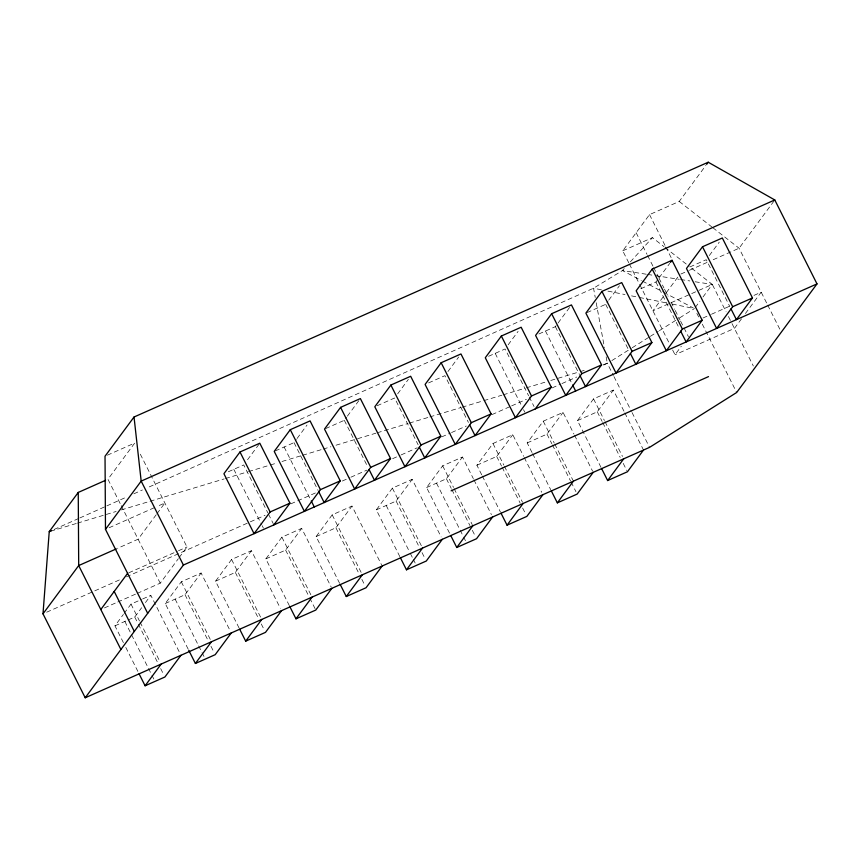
<?xml version="1.0" encoding="UTF-8"?>
<svg xmlns="http://www.w3.org/2000/svg" width="860" height="860" viewBox="0 0 860 860"><rect width="100%" height="100%" fill="white"/><g stroke="black" fill="none" stroke-linecap="round" stroke-linejoin="round"><path stroke-width="0.64" stroke-dasharray="4.3 3.22" d="M156.219 514.721L138.105 539.209L117.497 548.347M157.004 513.656L164.873 503.014L156.391 506.776M123.388 642.613L114.95 625.833L123.367 614.448M124.13 613.416L131.01 604.107L141.502 599.463M247.551 459.756L259.032 444.244M128.151 619.974L134.751 617.039L141.631 607.74M145.458 602.57L150.812 595.324L180.363 654.084M137.181 593.4L160.218 583.177L178.332 558.688M179.117 557.624L186.986 546.981L139.546 452.65M188.157 649.085L165.238 603.516L181.309 581.79L201.111 573.007L230.061 630.563M275.318 450.919L294.023 442.62L296.313 439.514M297.076 438.482L307.02 425.034M165.238 603.516L185.04 594.733L201.111 573.007M239.058 627.961L215.537 581.199L231.598 559.484L251.4 550.69L280.349 608.257M325.671 428.57L344.312 420.303L346.601 417.197M347.375 416.165L358.846 400.652M215.537 581.199L235.339 572.416L251.4 550.69M289.347 605.644L265.826 558.882L281.897 537.167L301.688 528.373L331.24 587.133M397.664 393.848L408.371 379.367M265.826 558.882L285.627 550.099L301.688 528.373M339.635 583.338L316.114 536.565L332.186 514.85L351.987 506.067L381.539 564.816M447.952 371.531L458.67 357.05M316.114 536.565L335.916 527.782L351.987 506.067M399.835 556.624L376.315 509.862L392.375 488.136L412.176 479.353L441.126 536.909M508.152 344.828L518.096 331.379M376.315 509.862L396.116 501.068L412.176 479.353M449.522 533.114L426.603 487.545L442.674 465.819L462.465 457.036L473.322 478.622M538.876 333.97L555.377 326.649L571.448 304.924M426.603 487.545L446.404 478.762L462.465 457.036M628.778 262.816L622.747 250.83L649.526 214.624L679.228 201.444L705.888 165.41M481.718 474.817L476.892 465.228L492.963 443.513L512.764 434.719L523.622 456.305M587.036 312.599L605.676 304.333L607.966 301.226M608.729 300.194L619.447 285.713M476.892 465.228L496.693 456.445L512.764 434.719M532.017 452.51L527.191 442.911L543.251 421.196L563.053 412.402L573.91 433.988M640.829 288.734L655.965 282.015L658.265 278.909M659.029 277.877L669.736 263.397M527.191 442.911L546.992 434.128L563.053 412.402M663.146 296.937L652.901 310.783L669.875 303.247M666.296 292.679L679.679 274.576M601 467.367L577.479 420.594L593.55 398.879L613.352 390.096L624.199 411.671M709.317 255.56L719.261 242.122M577.479 420.594L597.281 411.811L613.352 390.096M695.235 307.504L699.889 301.215M702.996 297.012L712.306 284.423L688.15 265.546M773.989 201.036L739.084 248.228L711.198 260.601M672.628 349.998L675.025 354.75L681.324 346.236M741.503 318.813L734.418 328.391L675.025 354.75M745.448 313.481L761.197 292.196L753.919 295.421M624.231 268.61L622.457 270.545L593.54 288.208L147.307 487.781M630.401 261.838L652.45 237.65L664.006 246.669M603.666 365.059L610.74 361.286M611.868 360.566L631.1 348.461M632.229 347.741L649.203 337.055M650.332 336.346L658.255 331.358M659.383 330.648L678.615 318.533M679.744 317.824L694.461 308.557M54.148 529.448L78.658 518.483M79.883 517.935L105.63 506.422M106.855 505.873L126.474 497.101M133.827 493.812L142.405 489.974M107.403 455.176L134.719 443.05L107.951 479.256L120.615 504.433M622.747 250.83L652.45 237.65M228.33 471.764L243.724 464.938L267.847 512.893M377.131 405.737L394.6 397.987L418.121 444.749M428.592 382.904L444.899 375.669L468.421 422.432M488.587 356.287L505.089 348.966L528.61 395.729M689.957 266.933L706.254 259.699L729.774 306.461M109.112 527.75L155.176 507.314M680.894 274.039L688.172 270.814M689.376 270.276L709.984 261.139M671.09 302.709L690.483 294.109M691.698 293.572L697.761 290.873M698.976 290.336L712.306 284.423L726.055 311.75M128.806 572.792L177.289 551.282M178.504 550.744L186.986 546.981M703.007 318.006L710.285 314.781M711.489 314.244L729.678 306.181M46.676 612.202L120.293 579.533M126.42 576.813L249.11 522.375M250.335 521.837L265.052 515.301M290.82 503.863L315.362 492.984M342.344 481.009L349.708 477.741M350.934 477.192L366.887 470.119M392.644 458.681L400.007 455.424M401.233 454.875L417.186 447.802M441.717 436.912L450.307 433.096M451.532 432.558L466.26 426.022M492.017 414.595L510.421 406.425M511.646 405.877L526.374 399.352M552.141 387.914L560.72 384.108M561.956 383.56L576.673 377.035M104.447 607.923L116.573 602.538M117.788 602L135.966 593.938M142.663 598.947L150.812 595.324M114.95 625.833L127.054 620.458M50.525 531.254L76.25 523.504M77.529 523.116L116.111 511.485M121.249 509.937L224.127 478.934M225.417 478.547L247.282 471.957M248.561 471.57L269.137 465.367M270.427 464.981L276.856 463.035M281.994 461.487L301.29 455.671M302.569 455.284L321.866 449.468M323.145 449.081L330.863 446.759M336.013 445.211L375.874 433.193M377.164 432.806L408.016 423.496M409.306 423.109L428.592 417.304M429.882 416.917L460.745 407.608M462.035 407.221L482.611 401.018M483.89 400.631L501.896 395.202M503.186 394.815L525.041 388.225M526.331 387.838L545.616 382.023M550.765 380.475L579.049 371.95M580.339 371.563L584.198 370.402M603.483 364.586L607.343 363.425L613.374 375.411M646.247 274.222L622.457 270.545L641.345 280.521M647.569 274.426L654.17 275.447M655.492 275.651L679.271 279.328M680.593 279.532L689.849 280.951M695.127 281.768L712.306 284.423M601.409 289.798L593.54 288.208L595.238 297.452M607.955 291.121L624.994 294.55M631.552 295.872L638.099 297.194M639.41 297.463L666.93 303.01M672.176 304.064L693.149 308.288M642.528 281.145L662.587 291.733M663.769 292.357L693.278 307.934M679.228 201.444L711.779 226.889M712.832 227.706L739.084 248.228L767.109 303.945M665.049 247.497L687.108 264.729M767.7 305.128L780.708 330.982M728.442 316.512L731.43 322.446M732.032 323.639L753.338 366.005M649.526 214.624L665.21 245.799M665.812 247.003L671.843 258.989M696.869 313.352L698.675 316.953M702.297 324.145L736.676 392.493M636.142 232.727L647 254.313M647.601 255.506L653.03 266.299M653.632 267.503L658.459 277.092M659.061 278.296L663.877 287.885M664.49 289.089L668.091 296.248M671.079 302.183L674.659 309.32M675.261 310.503L680.045 320.017M680.636 321.199L688.409 336.647M655.965 282.015L679.486 328.778M629.38 264.02L639.034 283.198M639.636 284.402L669.048 342.861M605.676 304.333L629.197 351.095M613.976 376.615L631.466 411.381M632.068 412.585L649.558 447.361M624.801 412.875L642.904 448.845M593.55 398.879L604.397 420.465M605.01 421.658L622.5 456.434M555.377 326.649L579.5 374.616M597.281 411.811L602.107 421.4M602.709 422.604L620.2 457.38M623.21 463.368L626.832 470.57M545.476 331.035L572.018 383.796M574.512 435.192L592.604 471.162M543.251 421.196L554.109 442.782M554.711 443.975L572.803 479.944M529.212 396.922L534.038 406.522M546.992 434.128L551.819 443.717M552.421 444.921L570.513 480.89M571.115 482.094L575.942 491.683M495.188 353.352L521.117 404.92M523.536 409.715L524.74 412.112M532.619 453.704L550.712 489.673M524.224 457.509L541.714 492.285M492.963 443.513L503.82 465.088M504.422 466.292L522.514 502.262M496.693 456.445L501.52 466.034M502.122 467.238L520.214 503.207M522.633 508.002L525.643 514M482.32 476.021L500.412 511.99M473.925 479.826L491.415 514.592M442.674 465.819L453.521 487.405M454.123 488.609L472.226 524.578M446.404 478.762L451.231 488.351M451.833 489.555L469.925 525.524M472.333 530.319L475.354 536.317M436.504 483.148L463.035 535.909M463.647 537.113L465.454 540.703M392.375 488.136L421.325 545.702M396.116 501.068L419.024 546.637M422.045 552.636L425.055 558.634M344.312 420.303L367.833 467.066M386.215 505.465L409.736 552.228M410.338 553.432L412.746 558.226M413.348 559.43L415.165 563.02M332.186 514.85L361.135 572.405M294.023 442.62L318.146 490.576M335.916 527.782L359.437 574.544M361.856 579.339L364.866 585.337M284.123 447.006L310.654 499.767M281.897 537.167L311.438 595.916M268.449 514.097L273.276 523.686M285.627 550.099L309.148 596.861M309.75 598.066L315.179 608.858M233.823 469.323L261.569 524.482M262.171 525.686L263.375 528.083M231.598 559.484L261.15 618.232M235.339 572.416L258.247 617.975M261.268 623.973L264.278 629.971M181.309 581.79L210.861 640.549M185.04 594.733L208.561 641.495M210.979 646.29L213.989 652.288M175.139 599.119L198.058 644.688M198.66 645.892L204.089 656.674M121.217 505.637L160.218 583.177M131.01 604.107L139.46 620.899M140.062 622.103L159.96 661.673M134.751 617.039L137.761 623.038M138.363 624.242L158.272 663.812M160.68 668.607L163.701 674.605M124.85 621.436L151.381 674.197M151.983 675.401L153.8 678.991M125.807 647.419L137.869 671.391M596.206 302.731L604.44 347.59M606.139 356.825L607.343 363.425"/><path stroke-width="1.29" d="M147.694 613.309L105.479 529.362L105.028 456.23L134.031 417.014L708.231 162.228L774.785 199.961L817 283.897L736.676 392.493L649.558 447.361L85.215 697.772L43 613.825L49.235 531.641L78.249 492.436L105.576 480.31M43 613.825L78.701 565.568L116.283 548.895M105.479 529.362L141.18 481.106L774.785 199.961M100.813 609.536L127.592 573.33M239.994 451.994L223.923 473.72L254.076 533.673L270.147 511.958L289.949 503.164L259.795 443.212L239.994 451.994L270.147 511.958M85.215 697.772L183.395 565.041L817 283.897M290.282 429.688L274.222 451.403L304.375 511.356L320.436 489.641L340.238 480.858L310.084 420.895L290.282 429.688L320.436 489.641M340.582 407.371L324.51 429.086L354.664 489.039L370.735 467.324L390.537 458.541L360.372 398.578L340.582 407.371L370.735 467.324M139.073 673.799L145.103 685.786L161.164 664.071M273.878 524.89L289.949 503.164M180.965 655.277L164.905 677.003L145.103 685.786M390.87 385.054L374.799 406.769L404.963 466.722L421.024 445.007L440.825 436.224L410.671 376.271L390.87 385.054L421.024 445.007M188.759 650.278L195.392 663.468L211.463 641.754M340.238 480.858L324.177 502.573L318.748 491.78M231.265 632.96L215.194 654.686L195.392 663.468M441.159 362.737L425.098 384.452L455.252 444.416L471.312 422.69L491.114 413.907L460.96 353.954L441.159 362.737L471.312 422.69M239.66 629.165L245.691 641.151L261.752 619.437M390.537 458.541L374.465 480.256L369.037 469.463M281.553 610.654L265.493 632.369L245.691 641.151M501.358 336.023L485.287 357.749L515.441 417.702L531.512 395.987L551.314 387.193L521.149 327.241L501.358 336.023L531.512 395.987M289.949 606.848L295.98 618.834L312.051 597.12M440.825 436.224L424.754 457.939L419.336 447.146M331.842 588.337L315.781 610.052L295.98 618.834M551.647 313.717L535.587 335.432L565.74 395.385L581.801 373.67L601.602 364.887L571.448 304.924L551.647 313.717L581.801 373.67M340.238 584.531L346.268 596.528L362.339 574.803M491.114 413.907L475.053 435.622L469.625 424.829M382.141 566.02L366.07 587.735L346.268 596.528M601.936 291.4L585.875 313.115L616.029 373.068L632.089 351.353L651.891 342.57L621.737 282.607L601.936 291.4L632.089 351.353M400.438 557.828L406.468 569.814L422.529 548.1M706.662 164.357L708.231 162.228M535.242 408.919L551.314 387.193M442.33 539.306L426.27 561.032L406.468 569.814M652.235 269.083L636.163 290.798L666.317 350.751L682.388 329.036L702.19 320.253L672.036 260.3L652.235 269.083L682.388 329.036M450.726 535.511L456.757 547.497L472.828 525.783M670.499 262.364L672.036 260.3M601.602 364.887L585.531 386.602L580.113 375.809M492.629 516.989L476.558 538.715L456.757 547.497M702.523 246.766L686.463 268.481L716.616 328.445L732.677 306.719L752.478 297.936L722.325 237.983L702.523 246.766L732.677 306.719M501.025 513.194L507.056 525.181L523.116 503.465M651.891 342.57L635.83 364.285L630.401 353.492M542.918 494.683L526.847 516.398L507.056 525.181M551.314 490.877L557.345 502.863L573.405 481.148M702.19 320.253L686.119 341.968L680.69 331.175M593.207 472.366L577.146 494.081L557.345 502.863M601.602 468.56L607.633 480.557L623.704 458.831M752.478 297.936L736.418 319.651L730.989 308.858M643.506 450.049L627.434 471.764L607.633 480.557M49.235 531.641L51.697 530.545M451.113 490.834L708.511 376.615M572.62 385L575.641 390.999M311.255 500.971L314.276 506.97M183.395 565.041L141.18 481.106L134.031 417.014M114.197 591.433L134.31 631.401M120.916 649.504L78.701 565.568L78.249 492.436"/></g></svg>
